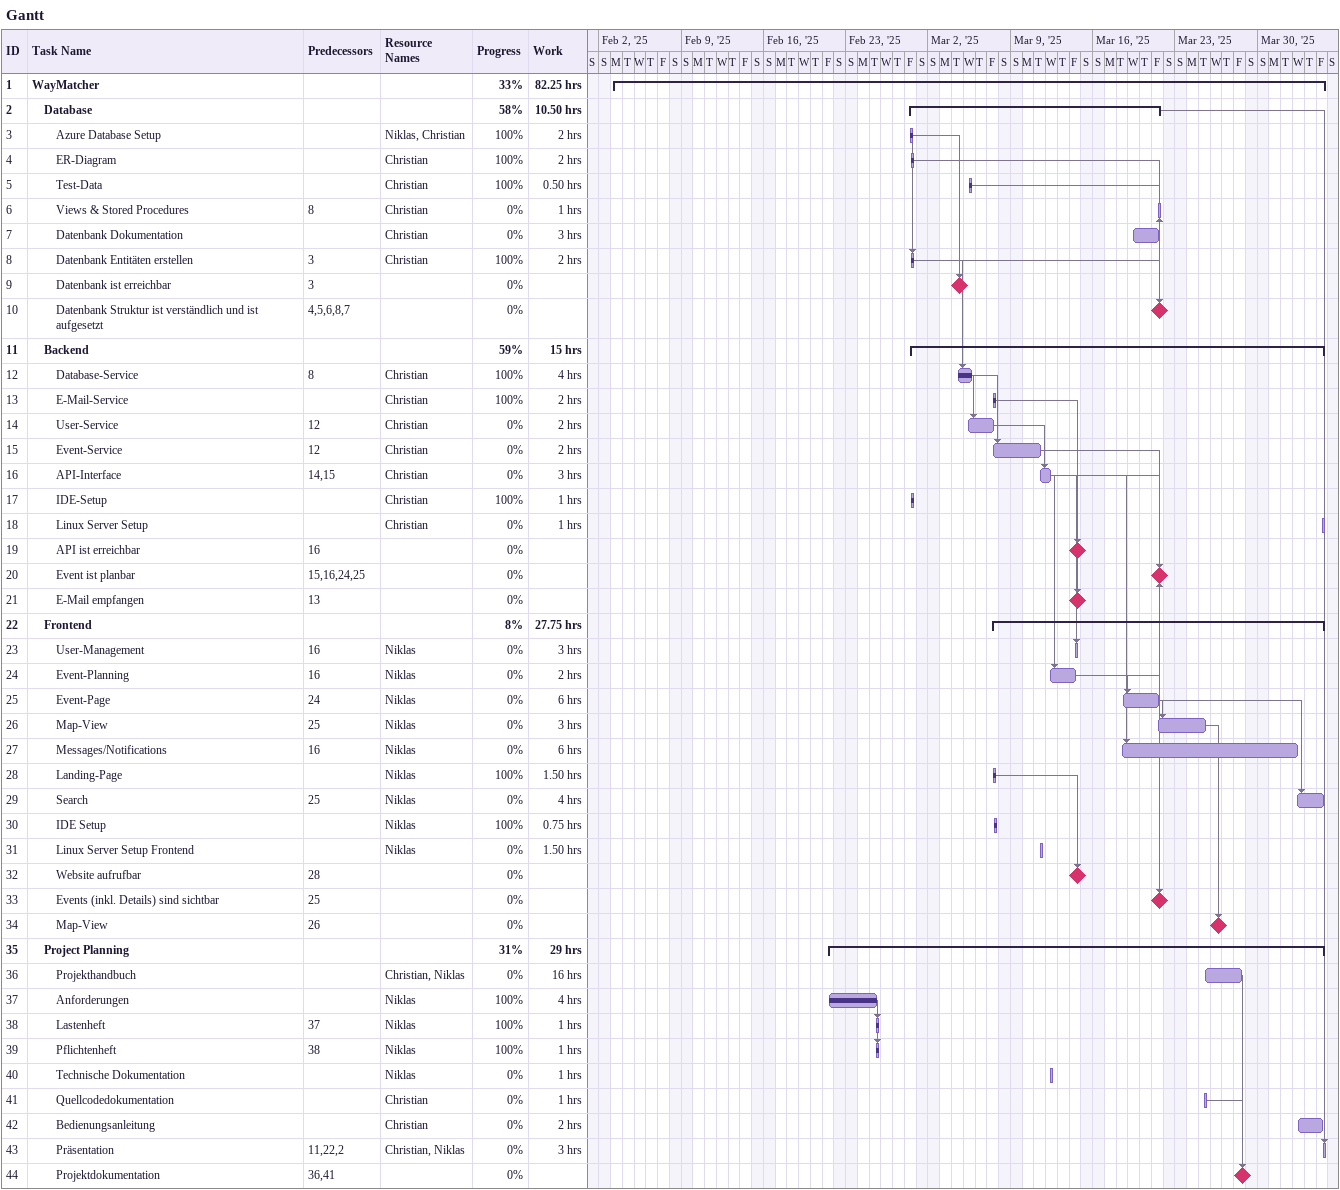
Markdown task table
Gantt

| ID | Level | Task | Start | Finish | Predecessors | Resources | % complete | Work (h) |
|---|---|---|---|---|---|---|---|---|
| 1 | 1 | **WayMatcher** | 2025-02-03 | 2025-04-04 |  |  | 33 | 82.25 |
| 2 | 2 | **Database** | 2025-02-28 | 2025-03-21 |  |  | 58 | 10.50 |
| 3 | 3 | Azure Database Setup | 2025-02-28 | 2025-02-28 |  | Niklas, Christian | 100 | 2 |
| 4 | 3 | ER-Diagram | 2025-02-28 | 2025-02-28 |  | Christian | 100 | 2 |
| 5 | 3 | Test-Data | 2025-03-05 | 2025-03-05 |  | Christian | 100 | 0.50 |
| 6 | 3 | Views & Stored Procedures | 2025-03-21 | 2025-03-21 | 8 | Christian | 0 | 1 |
| 7 | 3 | Datenbank Dokumentation | 2025-03-19 | 2025-03-21 |  | Christian | 0 | 3 |
| 8 | 3 | Datenbank Entitäten erstellen | 2025-02-28 | 2025-02-28 | 3 | Christian | 100 | 2 |
| 9 | 3 | Datenbank ist erreichbar (milestone) | 2025-03-04 | 2025-03-04 | 3 |  | 0 |  |
| 10 | 3 | Datenbank Struktur ist verständlich und ist aufgesetzt (milestone) | 2025-03-21 | 2025-03-21 | 4, 5, 6, 8, 7 |  | 0 |  |
| 11 | 2 | **Backend** | 2025-02-28 | 2025-04-04 |  |  | 59 | 15 |
| 12 | 3 | Database-Service | 2025-03-04 | 2025-03-05 | 8 | Christian | 100 | 4 |
| 13 | 3 | E-Mail-Service | 2025-03-07 | 2025-03-07 |  | Christian | 100 | 2 |
| 14 | 3 | User-Service | 2025-03-05 | 2025-03-07 | 12 | Christian | 0 | 2 |
| 15 | 3 | Event-Service | 2025-03-07 | 2025-03-11 | 12 | Christian | 0 | 2 |
| 16 | 3 | API-Interface | 2025-03-11 | 2025-03-12 | 14, 15 | Christian | 0 | 3 |
| 17 | 3 | IDE-Setup | 2025-02-28 | 2025-02-28 |  | Christian | 100 | 1 |
| 18 | 3 | Linux Server Setup | 2025-04-04 | 2025-04-04 |  | Christian | 0 | 1 |
| 19 | 3 | API ist erreichbar (milestone) | 2025-03-14 | 2025-03-14 | 16 |  | 0 |  |
| 20 | 3 | Event ist planbar (milestone) | 2025-03-21 | 2025-03-21 | 15, 16, 24, 25 |  | 0 |  |
| 21 | 3 | E-Mail empfangen (milestone) | 2025-03-14 | 2025-03-14 | 13 |  | 0 |  |
| 22 | 2 | **Frontend** | 2025-03-07 | 2025-04-04 |  |  | 8 | 27.75 |
| 23 | 3 | User-Management | 2025-03-14 | 2025-03-14 | 16 | Niklas | 0 | 3 |
| 24 | 3 | Event-Planning | 2025-03-12 | 2025-03-14 | 16 | Niklas | 0 | 2 |
| 25 | 3 | Event-Page | 2025-03-18 | 2025-03-21 | 24 | Niklas | 0 | 6 |
| 26 | 3 | Map-View | 2025-03-21 | 2025-03-25 | 25 | Niklas | 0 | 3 |
| 27 | 3 | Messages/Notifications | 2025-03-18 | 2025-04-02 | 16 | Niklas | 0 | 6 |
| 28 | 3 | Landing-Page | 2025-03-07 | 2025-03-07 |  | Niklas | 100 | 1.50 |
| 29 | 3 | Search | 2025-04-02 | 2025-04-04 | 25 | Niklas | 0 | 4 |
| 30 | 3 | IDE Setup | 2025-03-07 | 2025-03-07 |  | Niklas | 100 | 0.75 |
| 31 | 3 | Linux Server Setup Frontend | 2025-03-11 | 2025-03-11 |  | Niklas | 0 | 1.50 |
| 32 | 3 | Website aufrufbar (milestone) | 2025-03-14 | 2025-03-14 | 28 |  | 0 |  |
| 33 | 3 | Events (inkl. Details) sind sichtbar (milestone) | 2025-03-21 | 2025-03-21 | 25 |  | 0 |  |
| 34 | 3 | Map-View (milestone) | 2025-03-26 | 2025-03-26 | 26 |  | 0 |  |
| 35 | 2 | **Project Planning** | 2025-02-21 | 2025-04-04 |  |  | 31 | 29 |
| 36 | 3 | Projekthandbuch | 2025-03-25 | 2025-03-28 |  | Christian, Niklas | 0 | 16 |
| 37 | 3 | Anforderungen | 2025-02-21 | 2025-02-25 |  | Niklas | 100 | 4 |
| 38 | 3 | Lastenheft | 2025-02-25 | 2025-02-25 | 37 | Niklas | 100 | 1 |
| 39 | 3 | Pflichtenheft | 2025-02-25 | 2025-02-25 | 38 | Niklas | 100 | 1 |
| 40 | 3 | Technische Dokumentation | 2025-03-12 | 2025-03-12 |  | Niklas | 0 | 1 |
| 41 | 3 | Quellcodedokumentation | 2025-03-25 | 2025-03-25 |  | Christian | 0 | 1 |
| 42 | 3 | Bedienungsanleitung | 2025-04-02 | 2025-04-04 |  | Christian | 0 | 2 |
| 43 | 3 | Präsentation | 2025-04-04 | 2025-04-04 | 11, 22, 2 | Christian, Niklas | 0 | 3 |
| 44 | 3 | Projektdokumentation (milestone) | 2025-03-28 | 2025-03-28 | 36, 41 |  | 0 |  |
